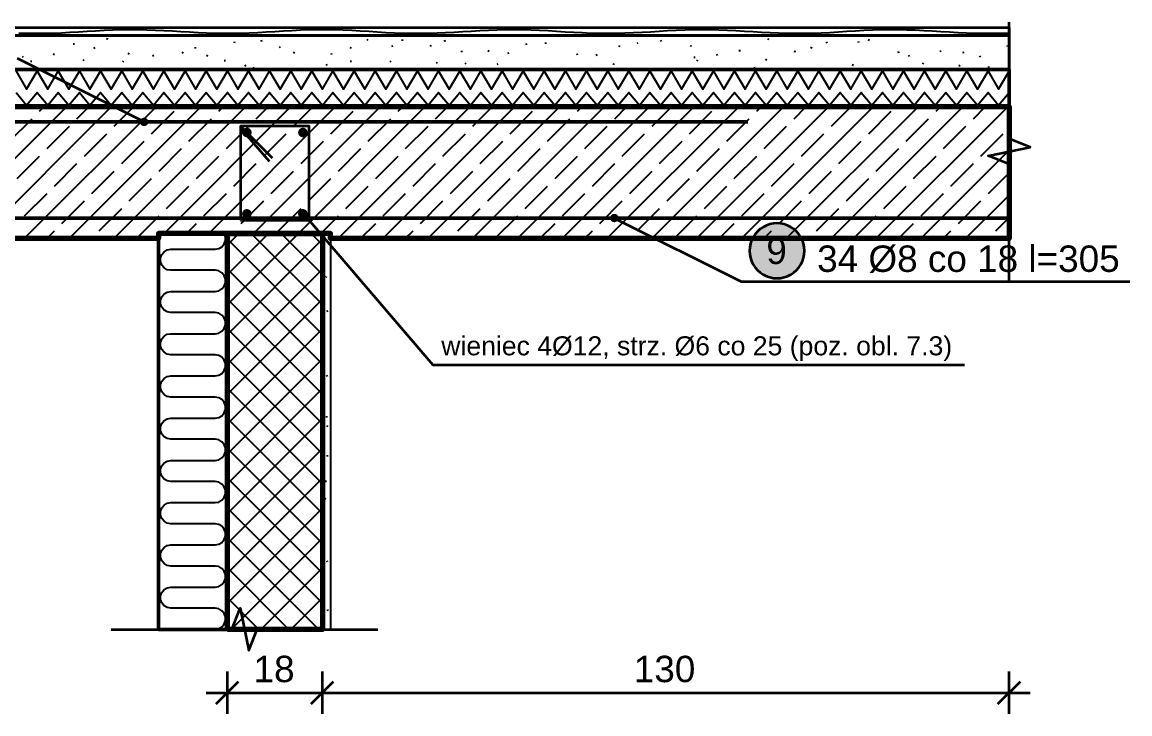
# Model space of a CAD drawing. Header units: metres. Extents: x -3.1 to 26, y 1.8 to 3.7.
# Drawn here: x 23.941 to 26.038, y 1.85 to 3.16 of the extents above; entities that cross this region are included whole.
import ezdxf

# ---------------------------------------------------------------- set-up
doc = ezdxf.new("R2010")
doc.units = ezdxf.units.M
for name, color, linetype, lineweight in [('A-KRESKOWANIE', 8, 'Continuous', 18), ('A-OPISY', 2, 'Continuous', 25), ('A-SCIANY-IZOL', 4, 'Continuous', 35), ('A-SCIANY-KONSTR', 7, 'Continuous', 50), ('A-SCIANY-WYK', 8, 'Continuous', 18), ('A-STROPY', 7, 'Continuous', 50), ('A-WARSTWY', 8, 'Continuous', 25), ('K-WYMIARY', 1, 'Continuous', 25), ('K-ZBROJENIE', 1, 'Continuous', 100), ('K-ZBROJENIE-OPIS', 2, 'Continuous', 25)]:
    doc.layers.add(name, color=color, linetype=linetype, lineweight=lineweight)
doc.styles.add('PL_ARIAL', font='arial.ttf')

msp = doc.modelspace()

# ---------------------------------------------------------------- hatches: boundary and pattern name
at = {"layer": 'K-ZBROJENIE', "true_color": 0x000000}
for points in [[(24.3753, 2.951), (24.3752, 2.9501), (24.3751, 2.9492), (24.3749, 2.9484), (24.3746, 2.9476), (24.3742, 2.9468), (24.3738, 2.946), (24.3732, 2.9453), (24.3727, 2.9446), (24.372, 2.944), (24.3713, 2.9435), (24.3705, 2.9431), (24.3697, 2.9427), (24.3689, 2.9424), (24.368, 2.9422), (24.3672, 2.942), (24.3663, 2.942), (24.3654, 2.942), (24.3645, 2.9422), (24.3637, 2.9424), (24.3628, 2.9427), (24.362, 2.9431), (24.3613, 2.9435), (24.3606, 2.944), (24.3599, 2.9446), (24.3593, 2.9453), (24.3588, 2.946), (24.3583, 2.9468), (24.358, 2.9476), (24.3577, 2.9484), (24.3575, 2.9492), (24.3573, 2.9501), (24.3573, 2.951), (24.3573, 2.9519), (24.3575, 2.9528), (24.3577, 2.9536), (24.358, 2.9544), (24.3583, 2.9552), (24.3588, 2.956), (24.3593, 2.9567), (24.3599, 2.9574), (24.3606, 2.958), (24.3613, 2.9585), (24.362, 2.9589), (24.3628, 2.9593), (24.3637, 2.9596), (24.3645, 2.9598), (24.3654, 2.96), (24.3663, 2.96), (24.3672, 2.96), (24.368, 2.9598), (24.3689, 2.9596), (24.3697, 2.9593), (24.3705, 2.9589), (24.3713, 2.9585), (24.372, 2.958), (24.3727, 2.9574), (24.3732, 2.9567), (24.3738, 2.956), (24.3742, 2.9552), (24.3746, 2.9544), (24.3749, 2.9536), (24.3751, 2.9528), (24.3752, 2.9519)], [(24.4813, 2.951), (24.4812, 2.9501), (24.4811, 2.9492), (24.4809, 2.9484), (24.4806, 2.9476), (24.4802, 2.9468), (24.4798, 2.946), (24.4792, 2.9453), (24.4787, 2.9446), (24.478, 2.944), (24.4773, 2.9435), (24.4765, 2.9431), (24.4757, 2.9427), (24.4749, 2.9424), (24.474, 2.9422), (24.4732, 2.942), (24.4723, 2.942), (24.4714, 2.942), (24.4705, 2.9422), (24.4697, 2.9424), (24.4688, 2.9427), (24.468, 2.9431), (24.4673, 2.9435), (24.4666, 2.944), (24.4659, 2.9446), (24.4653, 2.9453), (24.4648, 2.946), (24.4643, 2.9468), (24.464, 2.9476), (24.4637, 2.9484), (24.4635, 2.9492), (24.4633, 2.9501), (24.4633, 2.951), (24.4633, 2.9519), (24.4635, 2.9528), (24.4637, 2.9536), (24.464, 2.9544), (24.4643, 2.9552), (24.4648, 2.956), (24.4653, 2.9567), (24.4659, 2.9574), (24.4666, 2.958), (24.4673, 2.9585), (24.468, 2.9589), (24.4688, 2.9593), (24.4697, 2.9596), (24.4705, 2.9598), (24.4714, 2.96), (24.4723, 2.96), (24.4732, 2.96), (24.474, 2.9598), (24.4749, 2.9596), (24.4757, 2.9593), (24.4765, 2.9589), (24.4773, 2.9585), (24.478, 2.958), (24.4787, 2.9574), (24.4792, 2.9567), (24.4798, 2.956), (24.4802, 2.9552), (24.4806, 2.9544), (24.4809, 2.9536), (24.4811, 2.9528), (24.4812, 2.9519)], [(24.3753, 2.797), (24.3752, 2.7961), (24.3751, 2.7952), (24.3749, 2.7944), (24.3746, 2.7936), (24.3742, 2.7928), (24.3738, 2.792), (24.3732, 2.7913), (24.3727, 2.7906), (24.372, 2.79), (24.3713, 2.7895), (24.3705, 2.7891), (24.3697, 2.7887), (24.3689, 2.7884), (24.368, 2.7882), (24.3672, 2.788), (24.3663, 2.788), (24.3654, 2.788), (24.3645, 2.7882), (24.3637, 2.7884), (24.3628, 2.7887), (24.362, 2.7891), (24.3613, 2.7895), (24.3606, 2.79), (24.3599, 2.7906), (24.3593, 2.7913), (24.3588, 2.792), (24.3583, 2.7928), (24.358, 2.7936), (24.3577, 2.7944), (24.3575, 2.7952), (24.3573, 2.7961), (24.3573, 2.797), (24.3573, 2.7979), (24.3575, 2.7988), (24.3577, 2.7996), (24.358, 2.8004), (24.3583, 2.8012), (24.3588, 2.802), (24.3593, 2.8027), (24.3599, 2.8034), (24.3606, 2.804), (24.3613, 2.8045), (24.362, 2.8049), (24.3628, 2.8053), (24.3637, 2.8056), (24.3645, 2.8058), (24.3654, 2.806), (24.3663, 2.806), (24.3672, 2.806), (24.368, 2.8058), (24.3689, 2.8056), (24.3697, 2.8053), (24.3705, 2.8049), (24.3713, 2.8045), (24.372, 2.804), (24.3727, 2.8034), (24.3732, 2.8027), (24.3738, 2.802), (24.3742, 2.8012), (24.3746, 2.8004), (24.3749, 2.7996), (24.3751, 2.7988), (24.3752, 2.7979)], [(24.4813, 2.797), (24.4812, 2.7961), (24.4811, 2.7952), (24.4809, 2.7944), (24.4806, 2.7936), (24.4802, 2.7928), (24.4798, 2.792), (24.4792, 2.7913), (24.4787, 2.7906), (24.478, 2.79), (24.4773, 2.7895), (24.4765, 2.7891), (24.4757, 2.7887), (24.4749, 2.7884), (24.474, 2.7882), (24.4732, 2.788), (24.4723, 2.788), (24.4714, 2.788), (24.4705, 2.7882), (24.4697, 2.7884), (24.4688, 2.7887), (24.468, 2.7891), (24.4673, 2.7895), (24.4666, 2.79), (24.4659, 2.7906), (24.4653, 2.7913), (24.4648, 2.792), (24.4643, 2.7928), (24.464, 2.7936), (24.4637, 2.7944), (24.4635, 2.7952), (24.4633, 2.7961), (24.4633, 2.797), (24.4633, 2.7979), (24.4635, 2.7988), (24.4637, 2.7996), (24.464, 2.8004), (24.4643, 2.8012), (24.4648, 2.802), (24.4653, 2.8027), (24.4659, 2.8034), (24.4666, 2.804), (24.4673, 2.8045), (24.468, 2.8049), (24.4688, 2.8053), (24.4697, 2.8056), (24.4705, 2.8058), (24.4714, 2.806), (24.4723, 2.806), (24.4732, 2.806), (24.474, 2.8058), (24.4749, 2.8056), (24.4757, 2.8053), (24.4765, 2.8049), (24.4773, 2.8045), (24.478, 2.804), (24.4787, 2.8034), (24.4792, 2.8027), (24.4798, 2.802), (24.4802, 2.8012), (24.4806, 2.8004), (24.4809, 2.7996), (24.4811, 2.7988), (24.4812, 2.7979)]]:
    msp.add_hatch(color=7, dxfattribs=at).paths.add_polyline_path(points)
at = {"layer": 'K-ZBROJENIE-OPIS', "true_color": 0x000000}
for points in [[(24.1798, 2.971), (24.1795, 2.9731), (24.1787, 2.975), (24.1774, 2.9767), (24.1758, 2.9779), (24.1739, 2.9787), (24.1718, 2.979), (24.1697, 2.9787), (24.1678, 2.9779), (24.1661, 2.9767), (24.1649, 2.975), (24.1641, 2.9731), (24.1638, 2.971), (24.1641, 2.9689), (24.1649, 2.967), (24.1661, 2.9653), (24.1678, 2.9641), (24.1697, 2.9633), (24.1718, 2.963), (24.1739, 2.9633), (24.1758, 2.9641), (24.1774, 2.9653), (24.1787, 2.967), (24.1795, 2.9689)], [(24.4863, 2.791), (24.486, 2.7931), (24.4852, 2.795), (24.4839, 2.7967), (24.4823, 2.7979), (24.4804, 2.7987), (24.4783, 2.799), (24.4762, 2.7987), (24.4743, 2.7979), (24.4726, 2.7967), (24.4714, 2.795), (24.4706, 2.7931), (24.4703, 2.791), (24.4706, 2.7889), (24.4714, 2.787), (24.4726, 2.7853), (24.4743, 2.7841), (24.4762, 2.7833), (24.4783, 2.783), (24.4804, 2.7833), (24.4823, 2.7841), (24.4839, 2.7853), (24.4852, 2.787), (24.486, 2.7889)], [(25.0698, 2.789), (25.0695, 2.7911), (25.0687, 2.793), (25.0674, 2.7947), (25.0658, 2.7959), (25.0639, 2.7967), (25.0618, 2.797), (25.0597, 2.7967), (25.0578, 2.7959), (25.0561, 2.7947), (25.0549, 2.793), (25.0541, 2.7911), (25.0538, 2.789), (25.0541, 2.7869), (25.0549, 2.785), (25.0561, 2.7833), (25.0578, 2.7821), (25.0597, 2.7813), (25.0618, 2.781), (25.0639, 2.7813), (25.0658, 2.7821), (25.0674, 2.7833), (25.0687, 2.785), (25.0695, 2.7869)]]:
    msp.add_hatch(color=7, dxfattribs=at).paths.add_polyline_path(points)
at = {"layer": 'K-ZBROJENIE-OPIS', "true_color": 0xffffff}
msp.add_hatch(color=7, dxfattribs=at).paths.add_polyline_path([(25.4218, 2.727), (25.4213, 2.7338), (25.42, 2.7405), (25.4178, 2.7469), (25.4148, 2.753), (25.411, 2.7587), (25.4066, 2.7638), (25.4014, 2.7683), (25.3958, 2.772), (25.3897, 2.775), (25.3832, 2.7772), (25.3766, 2.7786), (25.3698, 2.779), (25.363, 2.7786), (25.3563, 2.7772), (25.3499, 2.775), (25.3438, 2.772), (25.3381, 2.7683), (25.333, 2.7638), (25.3285, 2.7587), (25.3248, 2.753), (25.3217, 2.7469), (25.3196, 2.7405), (25.3182, 2.7338), (25.3178, 2.727), (25.3182, 2.7202), (25.3196, 2.7135), (25.3217, 2.7071), (25.3248, 2.701), (25.3285, 2.6953), (25.333, 2.6902), (25.3381, 2.6857), (25.3438, 2.682), (25.3499, 2.679), (25.3563, 2.6768), (25.363, 2.6754), (25.3698, 2.675), (25.3766, 2.6754), (25.3832, 2.6768), (25.3897, 2.679), (25.3958, 2.682), (25.4014, 2.6857), (25.4066, 2.6902), (25.411, 2.6953), (25.4148, 2.701), (25.4178, 2.7071), (25.42, 2.7135), (25.4213, 2.7202)])

# ---------------------------------------------------------------- linework, layer by layer
at = {"layer": 'A-KRESKOWANIE', "lineweight": 25, "ltscale": 0.02}
for points in [[(23.9344, 3.1395), (23.9506, 3.1391), (23.9667, 3.1389), (23.9829, 3.139), (23.9991, 3.1394), (24.0152, 3.14), (24.0314, 3.1408), (24.0475, 3.1418), (24.0637, 3.1428), (24.0799, 3.1438), (24.096, 3.1447), (24.1122, 3.1454), (24.1284, 3.1459), (24.1445, 3.1461), (24.1607, 3.146), (24.1768, 3.1457), (24.193, 3.1451), (24.2092, 3.1443), (24.2253, 3.1434), (24.2415, 3.1424), (24.2577, 3.1414), (24.2738, 3.1405), (24.29, 3.1397), (24.3061, 3.1392), (24.3223, 3.1389), (24.3385, 3.1389), (24.3546, 3.1392), (24.3708, 3.1398), (24.387, 3.1406), (24.4031, 3.1415), (24.4193, 3.1425), (24.4354, 3.1435), (24.4516, 3.1444), (24.4678, 3.1452), (24.4839, 3.1458), (24.5001, 3.1461), (24.5163, 3.1461), (24.5324, 3.1458), (24.5486, 3.1453), (24.5648, 3.1445), (24.5809, 3.1436), (24.5971, 3.1426), (24.6132, 3.1416), (24.6294, 3.1407), (24.6456, 3.1399), (24.6617, 3.1393), (24.6779, 3.139), (24.6941, 3.1389), (24.7102, 3.1391), (24.7264, 3.1396), (24.7425, 3.1403), (24.7587, 3.1412), (24.7749, 3.1422), (24.791, 3.1432), (24.8072, 3.1442), (24.8234, 3.145), (24.8395, 3.1456), (24.8557, 3.146), (24.8718, 3.1461), (24.888, 3.1459), (24.9042, 3.1455), (24.9203, 3.1448), (24.9365, 3.1439), (24.9527, 3.1429), (24.9688, 3.1419), (24.985, 3.1409), (25.0011, 3.1401), (25.0173, 3.1394), (25.0335, 3.139), (25.0496, 3.1389), (25.0658, 3.139), (25.082, 3.1395), (25.0981, 3.1401), (25.1143, 3.141), (25.1304, 3.1419), (25.1466, 3.143), (25.1628, 3.1439), (25.1789, 3.1448), (25.1951, 3.1455), (25.2113, 3.1459), (25.2274, 3.1461), (25.2436, 3.146), (25.2598, 3.1456), (25.2759, 3.145), (25.2921, 3.1441), (25.3082, 3.1432), (25.3244, 3.1422), (25.3406, 3.1412), (25.3567, 3.1403), (25.3729, 3.1396), (25.3891, 3.1391), (25.4052, 3.1389), (25.4214, 3.139), (25.4375, 3.1393), (25.4537, 3.1399), (25.4699, 3.1407), (25.486, 3.1417), (25.5022, 3.1427), (25.5184, 3.1437), (25.5345, 3.1446), (25.5507, 3.1453), (25.5668, 3.1458), (25.583, 3.1461), (25.5992, 3.146), (25.6153, 3.1457), (25.6315, 3.1452), (25.6477, 3.1444), (25.6638, 3.1435), (25.68, 3.1425), (25.6961, 3.1415), (25.7123, 3.1405), (25.7285, 3.1398), (25.7446, 3.1392), (25.7608, 3.1389), (25.777, 3.1389), (25.7931, 3.1392), (25.8093, 3.1397)], [(24.1021, 3.1272), (24.1023, 3.13)], [(24.3928, 3.1246), (24.3956, 3.1251)], [(24.5957, 3.1254), (24.5937, 3.1273)], [(24.6609, 3.1244), (24.6611, 3.1272)], [(24.74, 3.1249), (24.7427, 3.1255)], [(25.1509, 3.1234), (25.1498, 3.1259)], [(25.3553, 3.1271), (25.3525, 3.1275)], [(25.5447, 3.125), (25.5423, 3.1265)], [(24.0373, 3.1191), (24.0401, 3.1192)], [(24.0764, 3.1103), (24.0788, 3.1117)], [(24.2692, 3.1099), (24.2691, 3.1127)], [(24.3426, 3.121), (24.3437, 3.1235)], [(24.4278, 3.1119), (24.4299, 3.1138)], [(24.5645, 3.1107), (24.5619, 3.1115)], [(24.6407, 3.1148), (24.6434, 3.1153)], [(24.7142, 3.1138), (24.7152, 3.1164)], [(24.773, 3.103), (24.7735, 3.1057)], [(24.8247, 3.1043), (24.8223, 3.1057)], [(24.8962, 3.1172), (24.8949, 3.1197)], [(24.9321, 3.1188), (24.9323, 3.1216)], [(25.0711, 3.1132), (25.0726, 3.1156)], [(25.1049, 3.1193), (25.1073, 3.1209)], [(25.2065, 3.1139), (25.2074, 3.1166)], [(25.2977, 3.1062), (25.3005, 3.1065)], [(25.4052, 3.1039), (25.4024, 3.1043)], [(25.4362, 3.1109), (25.4335, 3.1117)], [(25.4649, 3.1199), (25.4637, 3.1224)], [(25.5241, 3.1212), (25.5247, 3.1239)], [(25.6005, 3.1013), (25.6001, 3.1041)], [(25.6785, 3.1043), (25.6801, 3.1066)], [(25.8059, 3.1141), (25.8069, 3.1167)], [(23.9436, 3.0934), (23.9414, 3.0952)], [(23.9592, 3.0855), (23.9564, 3.0857)], [(24.0021, 3.0981), (23.9996, 3.0993)], [(24.0562, 3.0872), (24.0581, 3.0892)], [(24.1313, 3.0847), (24.1329, 3.087)], [(24.144, 3.0996), (24.1418, 3.1014)], [(24.1875, 3.0965), (24.1902, 3.0975)], [(24.2461, 3.1012), (24.2441, 3.1031)], [(24.2921, 3.0958), (24.2896, 3.097)], [(24.3261, 3.0866), (24.3233, 3.087)], [(24.4568, 3.1011), (24.4546, 3.1029)], [(24.5264, 3.0985), (24.527, 3.1013)], [(24.5644, 3.0854), (24.5616, 3.0856)], [(24.6397, 3.0843), (24.6374, 3.086)], [(24.727, 3.0816), (24.7252, 3.0837)], [(24.7792, 3.0811), (24.7815, 3.0828)], [(24.8604, 3.101), (24.8631, 3.1019)], [(24.9924, 3.0975), (24.9915, 3.1001)], [(25.0291, 3.0965), (25.0273, 3.0987)], [(25.2121, 3.0936), (25.2149, 3.0936)], [(25.219, 3.0858), (25.2197, 3.0885)], [(25.2573, 3.0967), (25.2561, 3.0992)], [(25.3503, 3.0877), (25.3481, 3.0894)], [(25.6206, 3.0951), (25.6194, 3.0976)], [(25.6461, 3.0802), (25.6472, 3.0828)], [(25.7217, 3.1022), (25.7242, 3.1033)], [(25.755, 3.0935), (25.7537, 3.096)], [(23.9293, 3.067), (23.9493, 3.033), (23.9693, 3.067), (23.9893, 3.033), (24.0093, 3.067), (24.0293, 3.033), (24.0493, 3.067), (24.0693, 3.033), (24.0893, 3.067), (24.1093, 3.033), (24.1293, 3.067), (24.1493, 3.033), (24.1693, 3.067), (24.1893, 3.033), (24.2093, 3.067), (24.2293, 3.033), (24.2493, 3.067), (24.2693, 3.033), (24.2893, 3.067), (24.3093, 3.033), (24.3293, 3.067), (24.3493, 3.033), (24.3693, 3.067), (24.3893, 3.033), (24.4093, 3.067), (24.4293, 3.033), (24.4493, 3.067), (24.4693, 3.033), (24.4893, 3.067), (24.5093, 3.033), (24.5293, 3.067), (24.5493, 3.033), (24.5693, 3.067), (24.5893, 3.033), (24.6093, 3.067), (24.6293, 3.033), (24.6493, 3.067), (24.6693, 3.033), (24.6893, 3.067), (24.7093, 3.033), (24.7293, 3.067), (24.7493, 3.033), (24.7693, 3.067), (24.7893, 3.033), (24.8093, 3.067), (24.8293, 3.033), (24.8493, 3.067), (24.8693, 3.033), (24.8893, 3.067), (24.9093, 3.033), (24.9293, 3.067), (24.9493, 3.033), (24.9693, 3.067), (24.9893, 3.033), (25.0093, 3.067), (25.0293, 3.033), (25.0493, 3.067), (25.0693, 3.033), (25.0893, 3.067), (25.1093, 3.033), (25.1293, 3.067), (25.1493, 3.033), (25.1693, 3.067), (25.1893, 3.033), (25.2093, 3.067), (25.2293, 3.033), (25.2493, 3.067), (25.2693, 3.033), (25.2893, 3.067), (25.3093, 3.033), (25.3293, 3.067), (25.3493, 3.033), (25.3693, 3.067), (25.3893, 3.033), (25.4093, 3.067), (25.4293, 3.033), (25.4493, 3.067), (25.4693, 3.033), (25.4893, 3.067), (25.5093, 3.033), (25.5293, 3.067), (25.5493, 3.033), (25.5693, 3.067), (25.5893, 3.033), (25.6093, 3.067), (25.6293, 3.033), (25.6493, 3.067), (25.6693, 3.033), (25.6893, 3.067), (25.7093, 3.033), (25.7293, 3.067), (25.7493, 3.033), (25.7693, 3.067), (25.7893, 3.033), (25.8093, 3.067), (25.8093, 3.067)], [(24.3627, 3.0768), (24.3649, 3.0786)], [(24.3781, 3.0737), (24.3809, 3.0743)], [(24.518, 3.0776), (24.5171, 3.0802)], [(24.8398, 3.0795), (24.842, 3.0812)], [(25.0606, 3.079), (25.0617, 3.0816)], [(25.3267, 3.0734), (25.3294, 3.074)], [(25.5148, 3.0781), (25.5124, 3.0794)], [(25.7142, 3.0773), (25.7166, 3.0787)], [(25.772, 3.0743), (25.7692, 3.0743)], [(23.9293, 3.027), (23.9493, 3.003), (23.9693, 3.027), (23.9893, 3.003), (24.0093, 3.027), (24.0293, 3.003), (24.0493, 3.027), (24.0693, 3.003), (24.0893, 3.027), (24.1093, 3.003), (24.1293, 3.027), (24.1493, 3.003), (24.1693, 3.027), (24.1893, 3.003), (24.2093, 3.027), (24.2293, 3.003), (24.2493, 3.027), (24.2693, 3.003), (24.2893, 3.027), (24.3093, 3.003), (24.3293, 3.027), (24.3493, 3.003), (24.3693, 3.027), (24.3893, 3.003), (24.4093, 3.027), (24.4293, 3.003), (24.4493, 3.027), (24.4693, 3.003), (24.4893, 3.027), (24.5093, 3.003), (24.5293, 3.027), (24.5493, 3.003), (24.5693, 3.027), (24.5893, 3.003), (24.6093, 3.027), (24.6293, 3.003), (24.6493, 3.027), (24.6693, 3.003), (24.6893, 3.027), (24.7093, 3.003), (24.7293, 3.027), (24.7493, 3.003), (24.7693, 3.027), (24.7893, 3.003), (24.8093, 3.027), (24.8293, 3.003), (24.8493, 3.027), (24.8693, 3.003), (24.8893, 3.027), (24.9093, 3.003), (24.9293, 3.027), (24.9493, 3.003), (24.9693, 3.027), (24.9893, 3.003), (25.0093, 3.027), (25.0293, 3.003), (25.0493, 3.027), (25.0693, 3.003), (25.0893, 3.027), (25.1093, 3.003), (25.1293, 3.027), (25.1493, 3.003), (25.1693, 3.027), (25.1893, 3.003), (25.2093, 3.027), (25.2293, 3.003), (25.2493, 3.027), (25.2693, 3.003), (25.2893, 3.027), (25.3093, 3.003), (25.3293, 3.027), (25.3493, 3.003), (25.3693, 3.027), (25.3893, 3.003), (25.4093, 3.027), (25.4293, 3.003), (25.4493, 3.027), (25.4693, 3.003), (25.4893, 3.027), (25.5093, 3.003), (25.5293, 3.027), (25.5493, 3.003), (25.5693, 3.027), (25.5893, 3.003), (25.6093, 3.027), (25.6293, 3.003), (25.6493, 3.027), (25.6693, 3.003), (25.6893, 3.027), (25.7093, 3.003), (25.7293, 3.027), (25.7493, 3.003), (25.7693, 3.027), (25.7893, 3.003), (25.8093, 3.027), (25.8093, 3.027)], [(23.7752, 2.75), (24.0252, 3)], [(23.86, 2.75), (24.11, 3)], [(23.9449, 2.75), (24.1949, 3)], [(23.9738, 2.9911), (23.9827, 3)], [(24.0297, 2.75), (24.2797, 3)], [(24.0445, 2.9769), (24.0676, 3)], [(24.1146, 2.75), (24.3646, 3)], [(24.1152, 2.9628), (24.1525, 3)], [(24.2094, 2.76), (24.4494, 3)], [(24.2943, 2.76), (24.5343, 3)], [(24.3132, 2.9911), (24.3222, 3)], [(24.3791, 2.76), (24.6191, 3)], [(24.3839, 2.9769), (24.407, 3)], [(24.4546, 2.9628), (24.4919, 3)], [(24.464, 2.76), (24.704, 3)], [(24.5388, 2.75), (24.7888, 3)], [(24.6237, 2.75), (24.8737, 3)], [(24.6526, 2.9911), (24.6616, 3)], [(24.7086, 2.75), (24.9586, 3)], [(24.7233, 2.9769), (24.7464, 3)], [(24.7934, 2.75), (25.0434, 3)], [(24.7941, 2.9628), (24.8313, 3)], [(24.8783, 2.75), (25.1283, 3)], [(24.9631, 2.75), (25.2131, 3)], [(24.992, 2.9911), (25.001, 3)], [(25.048, 2.75), (25.298, 3)], [(25.0628, 2.9769), (25.0858, 3)], [(25.1328, 2.75), (25.3828, 3)], [(25.1335, 2.9628), (25.1707, 3)], [(25.2177, 2.75), (25.4677, 3)], [(25.3025, 2.75), (25.5525, 3)], [(25.3315, 2.9911), (25.3404, 3)], [(25.3874, 2.75), (25.6374, 3)], [(25.4022, 2.9769), (25.4252, 3)], [(25.4722, 2.75), (25.7222, 3)], [(25.4729, 2.9628), (25.5101, 3)], [(25.5571, 2.75), (25.8071, 3)], [(25.6709, 2.9911), (25.6798, 3)], [(25.7416, 2.9769), (25.7647, 3)], [(24.1859, 2.9486), (24.2284, 2.9911)], [(24.5254, 2.9486), (24.5678, 2.9911)], [(24.8648, 2.9486), (24.9072, 2.9911)], [(25.2042, 2.9486), (25.2466, 2.9911)], [(25.5436, 2.9486), (25.586, 2.9911)], [(23.9172, 2.9345), (23.9597, 2.9769)], [(23.988, 2.9204), (24.0304, 2.9628)], [(24.2567, 2.9345), (24.2991, 2.9769)], [(24.3274, 2.9204), (24.3698, 2.9628)], [(24.5961, 2.9345), (24.6385, 2.9769)], [(24.6668, 2.9204), (24.7092, 2.9628)], [(24.9355, 2.9345), (24.9779, 2.9769)], [(25.0062, 2.9204), (25.0486, 2.9628)], [(25.2749, 2.9345), (25.3173, 2.9769)], [(25.3456, 2.9204), (25.388, 2.9628)], [(25.6143, 2.9345), (25.6567, 2.9769)], [(25.685, 2.9204), (25.7274, 2.9628)], [(24.0587, 2.9062), (24.1011, 2.9486)], [(24.3981, 2.9062), (24.4405, 2.9486)], [(24.7375, 2.9062), (24.7799, 2.9486)], [(25.0769, 2.9062), (25.1193, 2.9486)], [(25.4163, 2.9062), (25.4587, 2.9486)], [(25.7557, 2.9062), (25.7981, 2.9486)], [(24.1294, 2.8921), (24.1718, 2.9345)], [(24.2001, 2.8779), (24.2425, 2.9204)], [(24.4688, 2.8921), (24.5112, 2.9345)], [(24.5395, 2.8779), (24.5819, 2.9204)], [(24.8082, 2.8921), (24.8506, 2.9345)], [(24.8789, 2.8779), (24.9213, 2.9204)], [(25.1476, 2.8921), (25.19, 2.9345)], [(25.2183, 2.8779), (25.2607, 2.9204)], [(25.487, 2.8921), (25.5294, 2.9345)], [(25.5577, 2.8779), (25.6002, 2.9204)], [(25.6419, 2.75), (25.8093, 2.9174)], [(23.9314, 2.8638), (23.9738, 2.9062)], [(24.2708, 2.8638), (24.3132, 2.9062)], [(24.6102, 2.8638), (24.6526, 2.9062)], [(24.9496, 2.8638), (24.992, 2.9062)], [(25.289, 2.8638), (25.3315, 2.9062)], [(25.6284, 2.8638), (25.6709, 2.9062)], [(24.0021, 2.8496), (24.0445, 2.8921)], [(24.0728, 2.8355), (24.1152, 2.8779)], [(24.3415, 2.8496), (24.3839, 2.8921)], [(24.4122, 2.8355), (24.4546, 2.8779)], [(24.6809, 2.8496), (24.7233, 2.8921)], [(24.7516, 2.8355), (24.7941, 2.8779)], [(25.0203, 2.8496), (25.0628, 2.8921)], [(25.091, 2.8355), (25.1335, 2.8779)], [(25.3597, 2.8496), (25.4022, 2.8921)], [(25.4304, 2.8355), (25.4729, 2.8779)], [(25.6991, 2.8496), (25.7416, 2.8921)], [(25.7699, 2.8355), (25.8093, 2.8749)], [(24.1435, 2.8214), (24.1859, 2.8638)], [(24.4829, 2.8214), (24.5254, 2.8638)], [(24.8223, 2.8214), (24.8648, 2.8638)], [(25.1617, 2.8214), (25.2042, 2.8638)], [(25.5012, 2.8214), (25.5436, 2.8638)], [(23.9455, 2.7931), (23.988, 2.8355)], [(24.2142, 2.8072), (24.2567, 2.8496)], [(24.2849, 2.7931), (24.3274, 2.8355)], [(24.5536, 2.8072), (24.5961, 2.8496)], [(24.6243, 2.7931), (24.6668, 2.8355)], [(24.893, 2.8072), (24.9355, 2.8496)], [(24.9638, 2.7931), (25.0062, 2.8355)], [(25.2325, 2.8072), (25.2749, 2.8496)], [(25.3032, 2.7931), (25.3456, 2.8355)], [(25.5719, 2.8072), (25.6143, 2.8496)], [(25.6426, 2.7931), (25.685, 2.8355)], [(25.7268, 2.75), (25.8093, 2.8325)], [(24.0162, 2.7789), (24.0587, 2.8214)], [(24.3556, 2.7789), (24.3981, 2.8214)], [(24.6951, 2.7789), (24.7375, 2.8214)], [(25.0345, 2.7789), (25.0769, 2.8214)], [(25.3739, 2.7789), (25.4163, 2.8214)], [(25.7133, 2.7789), (25.7557, 2.8214)], [(24.0869, 2.7648), (24.1294, 2.8072)], [(24.1577, 2.7506), (24.2001, 2.7931)], [(24.4264, 2.7648), (24.4688, 2.8072)], [(24.5064, 2.76), (24.5395, 2.7931)], [(24.7658, 2.7648), (24.8082, 2.8072)], [(24.8365, 2.7506), (24.8789, 2.7931)], [(25.1052, 2.7648), (25.1476, 2.8072)], [(25.1759, 2.7506), (25.2183, 2.7931)], [(25.4446, 2.7648), (25.487, 2.8072)], [(25.5153, 2.7506), (25.5577, 2.7931)], [(25.784, 2.7648), (25.8093, 2.7901)], [(24.2519, 2.76), (24.2708, 2.7789)], [(24.5813, 2.75), (24.6102, 2.7789)], [(24.9207, 2.75), (24.9496, 2.7789)], [(25.2601, 2.75), (25.289, 2.7789)], [(25.5995, 2.75), (25.6284, 2.7789)], [(23.9873, 2.75), (24.0021, 2.7648)], [(24.0722, 2.75), (24.0728, 2.7506)], [(24.3063, 2.01), (24.3131, 2.0112), (24.3191, 2.0147), (24.3236, 2.02), (24.326, 2.0265), (24.326, 2.0335), (24.3236, 2.04), (24.3191, 2.0453), (24.3131, 2.0488), (24.3063, 2.05), (24.2223, 2.05), (24.2154, 2.0512), (24.2094, 2.0547), (24.205, 2.06), (24.2026, 2.0665), (24.2026, 2.0735), (24.205, 2.08), (24.2094, 2.0853), (24.2154, 2.0888), (24.2223, 2.09), (24.3063, 2.09), (24.3131, 2.0912), (24.3191, 2.0947), (24.3236, 2.1), (24.326, 2.1065), (24.326, 2.1135), (24.3236, 2.12), (24.3191, 2.1253), (24.3131, 2.1288), (24.3063, 2.13), (24.2223, 2.13), (24.2154, 2.1312), (24.2094, 2.1347), (24.205, 2.14), (24.2026, 2.1465), (24.2026, 2.1535), (24.205, 2.16), (24.2094, 2.1653), (24.2154, 2.1688), (24.2223, 2.17), (24.3063, 2.17), (24.3131, 2.1712), (24.3191, 2.1747), (24.3236, 2.18), (24.326, 2.1865), (24.326, 2.1935), (24.3236, 2.2), (24.3191, 2.2053), (24.3131, 2.2088), (24.3063, 2.21), (24.3063, 2.21), (24.2223, 2.21), (24.2154, 2.2112), (24.2094, 2.2147), (24.205, 2.22), (24.2026, 2.2265), (24.2026, 2.2335), (24.205, 2.24), (24.2094, 2.2453), (24.2154, 2.2488), (24.2223, 2.25), (24.3063, 2.25), (24.3131, 2.2512), (24.3191, 2.2547), (24.3236, 2.26), (24.326, 2.2665), (24.326, 2.2735), (24.3236, 2.28), (24.3191, 2.2853), (24.3131, 2.2888), (24.3063, 2.29), (24.2223, 2.29), (24.2154, 2.2912), (24.2094, 2.2947), (24.205, 2.3), (24.2026, 2.3065), (24.2026, 2.3135), (24.205, 2.32), (24.2094, 2.3253), (24.2154, 2.3288), (24.2223, 2.33), (24.3063, 2.33), (24.3131, 2.3312), (24.3191, 2.3347), (24.3236, 2.34), (24.326, 2.3465), (24.326, 2.3535), (24.3236, 2.36), (24.3191, 2.3653), (24.3131, 2.3688), (24.3063, 2.37), (24.2223, 2.37), (24.2154, 2.3712), (24.2094, 2.3747), (24.205, 2.38), (24.2026, 2.3865), (24.2026, 2.3935), (24.205, 2.4), (24.2094, 2.4053), (24.2154, 2.4088), (24.2223, 2.41), (24.3063, 2.41), (24.3131, 2.4112), (24.3191, 2.4147), (24.3236, 2.42), (24.326, 2.4265), (24.326, 2.4335), (24.3236, 2.44), (24.3191, 2.4453), (24.3131, 2.4488), (24.3063, 2.45), (24.2223, 2.45), (24.2154, 2.4512), (24.2094, 2.4547), (24.205, 2.46), (24.2026, 2.4665), (24.2026, 2.4735), (24.205, 2.48), (24.2094, 2.4853), (24.2154, 2.4888), (24.2223, 2.49), (24.3063, 2.49), (24.3131, 2.4912), (24.3191, 2.4947), (24.3236, 2.5), (24.326, 2.5065), (24.326, 2.5135), (24.3236, 2.52), (24.3191, 2.5253), (24.3131, 2.5288), (24.3063, 2.53), (24.2223, 2.53), (24.2154, 2.5312), (24.2094, 2.5347), (24.205, 2.54), (24.2026, 2.5465), (24.2026, 2.5535), (24.205, 2.56), (24.2094, 2.5653), (24.2154, 2.5688), (24.2223, 2.57), (24.3063, 2.57), (24.3131, 2.5712), (24.3191, 2.5747), (24.3236, 2.58), (24.326, 2.5865), (24.326, 2.5935), (24.3236, 2.6), (24.3191, 2.6053), (24.3131, 2.6088), (24.3063, 2.61), (24.2223, 2.61), (24.2154, 2.6112), (24.2094, 2.6147), (24.205, 2.62), (24.2026, 2.6265), (24.2026, 2.6335), (24.205, 2.64), (24.2094, 2.6453), (24.2154, 2.6488), (24.2223, 2.65), (24.3063, 2.65), (24.3131, 2.6512), (24.3191, 2.6547), (24.3236, 2.66), (24.326, 2.6665), (24.326, 2.6735), (24.3236, 2.68), (24.3191, 2.6853), (24.3131, 2.6888), (24.3063, 2.69), (24.2223, 2.69), (24.2154, 2.6912), (24.2094, 2.6947), (24.205, 2.7), (24.2026, 2.7065), (24.2026, 2.7135), (24.205, 2.72), (24.2094, 2.7253), (24.2154, 2.7288), (24.2223, 2.73), (24.2223, 2.73), (24.3063, 2.73), (24.3131, 2.7312), (24.3191, 2.7347), (24.3236, 2.74), (24.326, 2.7465), (24.326, 2.7535), (24.3236, 2.76)], [(24.3293, 2.6253), (24.464, 2.76)], [(24.3293, 2.6819), (24.4074, 2.76)], [(24.3293, 2.7384), (24.3509, 2.76)], [(24.3293, 2.5687), (24.5093, 2.7487)], [(24.5093, 2.5687), (24.3293, 2.7487)], [(24.3367, 2.76), (24.3415, 2.7648)], [(24.5093, 2.6253), (24.3746, 2.76)], [(24.5093, 2.6819), (24.4311, 2.76)], [(24.5093, 2.7384), (24.4877, 2.76)], [(24.6661, 2.75), (24.6809, 2.7648)], [(24.751, 2.75), (24.7516, 2.7506)], [(25.0055, 2.75), (25.0203, 2.7648)], [(25.0904, 2.75), (25.091, 2.7506)], [(25.345, 2.75), (25.3597, 2.7648)], [(25.4298, 2.75), (25.4304, 2.7506)], [(25.6844, 2.75), (25.6991, 2.7648)], [(25.7692, 2.75), (25.7699, 2.7506)], [(24.3293, 2.5122), (24.5093, 2.6922)], [(24.5093, 2.5122), (24.3293, 2.6922)], [(24.5162, 2.6761), (24.5167, 2.6784)], [(24.3293, 2.4556), (24.5093, 2.6356)], [(24.5093, 2.4556), (24.3293, 2.6356)], [(24.5177, 2.6128), (24.5201, 2.613)], [(24.3293, 2.399), (24.5093, 2.579)], [(24.5093, 2.399), (24.3293, 2.579)], [(24.3293, 2.3424), (24.5093, 2.5224)], [(24.5093, 2.3424), (24.3293, 2.5224)], [(24.5188, 2.4891), (24.5177, 2.4912)], [(24.3293, 2.2859), (24.5093, 2.4659)], [(24.5093, 2.2859), (24.3293, 2.4659)], [(24.5176, 2.4114), (24.5176, 2.4138)], [(24.3293, 2.2293), (24.5093, 2.4093)], [(24.5093, 2.2293), (24.3293, 2.4093)], [(24.52, 2.3945), (24.5176, 2.3949)], [(24.3293, 2.1727), (24.5093, 2.3527)], [(24.5093, 2.1727), (24.3293, 2.3527)], [(24.5192, 2.3377), (24.519, 2.3401)], [(24.3293, 2.1162), (24.5093, 2.2962)], [(24.5093, 2.1162), (24.3293, 2.2962)], [(24.5167, 2.2894), (24.5146, 2.2906)], [(24.5156, 2.2564), (24.5135, 2.2576)], [(24.3293, 2.0596), (24.5093, 2.2396)], [(24.5093, 2.0596), (24.3293, 2.2396)], [(24.5023, 2.01), (24.3293, 2.183)], [(24.3363, 2.01), (24.5093, 2.183)], [(24.5134, 2.179), (24.5113, 2.1802)], [(24.5188, 2.1376), (24.5182, 2.1399)], [(24.4458, 2.01), (24.3293, 2.1265)], [(24.3928, 2.01), (24.5093, 2.1265)], [(24.3892, 2.01), (24.3293, 2.0699)], [(24.4494, 2.01), (24.5093, 2.0699)], [(24.5202, 2.0454), (24.5192, 2.0476)], [(24.3326, 2.01), (24.3293, 2.0133)], [(24.506, 2.01), (24.5093, 2.0133)], [(24.2223, 2.01), (24.3063, 2.01)]]:
    msp.add_lwpolyline(points, dxfattribs=at)
at = {"layer": 'A-OPISY', "lineweight": 35, "ltscale": 0.02}
for points in [[(25.8093, 2.67), (25.8093, 2.891), (25.7693, 2.907), (25.8493, 2.923), (25.8093, 2.939), (25.8093, 3.16)], [(24.1093, 2.01), (24.3378, 2.01), (24.3538, 2.05), (24.3698, 1.97), (24.3858, 2.01), (24.6143, 2.01)]]:
    msp.add_lwpolyline(points, dxfattribs=at)
at = {"layer": 'A-SCIANY-IZOL', "lineweight": 50, "ltscale": 0.02}
for points in [[(23.0293, 3), (23.0293, 3), (23.0293, 3.07), (23.0293, 3.07), (23.0293, 3.07), (25.8093, 3.07), (25.8093, 3.07), (25.8093, 3.07), (25.8093, 3), (25.8093, 3), (25.8093, 3), (23.0293, 3)], [(24.1993, 2.76), (24.1993, 2.76), (24.1993, 2.76), (24.1993, 2.76), (24.3293, 2.76), (24.3293, 2.76), (24.3293, 2.76), (24.3293, 2.76), (24.3293, 2.01), (24.3293, 2.01), (24.3293, 2.01), (24.3293, 2.01), (24.1993, 2.01), (24.1993, 2.01), (24.1993, 2.01), (24.1993, 2.01), (24.1993, 2.76)]]:
    msp.add_lwpolyline(points, close=True, dxfattribs=at)
at = {"layer": 'A-SCIANY-KONSTR', "lineweight": 70, "ltscale": 0.02}
msp.add_lwpolyline([(24.3293, 2.01), (24.3293, 2.01), (24.3293, 2.76), (24.3293, 2.76), (24.3293, 2.76), (24.5093, 2.76), (24.5093, 2.76), (24.5093, 2.76), (24.5093, 2.01), (24.5093, 2.01), (24.5093, 2.01), (24.3293, 2.01)], close=True, dxfattribs=at)
at = {"layer": 'A-SCIANY-WYK', "lineweight": 25, "ltscale": 0.02}
msp.add_lwpolyline([(24.5093, 2.01), (24.5093, 2.01), (24.5093, 2.76), (24.5093, 2.76), (24.5093, 2.76), (24.5243, 2.76), (24.5243, 2.76), (24.5243, 2.76), (24.5243, 2.01), (24.5243, 2.01), (24.5243, 2.01), (24.5093, 2.01)], close=True, dxfattribs=at)
at = {"layer": 'A-STROPY', "lineweight": 70, "ltscale": 0.02}
msp.add_lwpolyline([(23.0293, 3), (25.8093, 3), (25.8093, 3), (25.8093, 3), (25.8093, 3), (25.8093, 3), (25.8093, 2.75), (25.8093, 2.75), (25.8093, 2.75), (25.8093, 2.75), (25.8093, 2.75), (24.5243, 2.75), (24.5243, 2.75), (24.5243, 2.75), (24.5243, 2.75), (24.5243, 2.76), (24.5243, 2.76), (24.5243, 2.76), (24.5243, 2.76), (24.5243, 2.76), (24.5243, 2.76), (24.5243, 2.76), (24.5243, 2.76), (24.5243, 2.76), (24.5243, 2.76), (24.5243, 2.76), (24.5243, 2.76), (24.5243, 2.76), (24.5243, 2.76), (24.5243, 2.76), (24.5243, 2.76), (24.5243, 2.76), (24.1993, 2.76), (24.1993, 2.76), (24.1993, 2.76), (24.1993, 2.76), (24.1993, 2.76), (24.1993, 2.76), (24.1993, 2.76), (24.1993, 2.76), (24.1993, 2.76), (24.1993, 2.76), (24.1993, 2.76), (24.1993, 2.76), (24.1993, 2.76), (24.1993, 2.76), (24.1993, 2.76), (24.1993, 2.76), (24.1993, 2.76), (24.1993, 2.75), (24.1993, 2.75), (24.1993, 2.75), (24.1993, 2.75), (24.1993, 2.75), (23.0293, 2.75)], dxfattribs=at)
at = {"layer": 'A-WARSTWY', "lineweight": 35, "ltscale": 0.02}
for points in [[(23.0293, 3.15), (23.0293, 3.15), (23.0293, 3.15), (25.8093, 3.15), (25.8093, 3.15), (25.8093, 3.15), (25.8093, 3.135), (25.8093, 3.135), (25.8093, 3.135), (23.0293, 3.135), (23.0293, 3.135), (23.0293, 3.135)], [(23.0293, 3.135), (23.0293, 3.135), (23.0293, 3.135), (25.8093, 3.135), (25.8093, 3.135), (25.8093, 3.135), (25.8093, 3.07), (25.8093, 3.07), (25.8093, 3.07), (23.0293, 3.07), (23.0293, 3.07), (23.0293, 3.07)]]:
    msp.add_lwpolyline(points, close=True, dxfattribs=at)
at = {"layer": 'K-WYMIARY', "lineweight": 35, "ltscale": 0.02}
for points in [[(24.3293, 1.85), (24.3293, 1.93)], [(24.5093, 1.85), (24.5093, 1.93)], [(25.8093, 1.85), (25.8093, 1.93)], [(24.3081, 1.8688), (24.3505, 1.9112)], [(24.4881, 1.8688), (24.5305, 1.9112)], [(25.7881, 1.8688), (25.8305, 1.9112)], [(24.2893, 1.89), (25.8493, 1.89)]]:
    msp.add_lwpolyline(points, dxfattribs=at)
at = {"layer": 'K-ZBROJENIE', "lineweight": 50, "ltscale": 0.02}
for points in [[(23.0293, 2.971), (25.3143, 2.971)], [(23.0293, 2.789), (24.5243, 2.789)], [(24.3143, 2.789), (25.8093, 2.789)]]:
    msp.add_lwpolyline(points, dxfattribs=at)
at = {"layer": 'K-ZBROJENIE', "lineweight": 35, "ltscale": 0.02}
msp.add_lwpolyline([(24.3543, 2.785), (24.4843, 2.785), (24.4843, 2.963), (24.3543, 2.963)], close=True, dxfattribs=at)
for points in [[(24.3543, 2.963), (24.4143, 2.903)], [(24.3543, 2.959), (24.4083, 2.897)]]:
    msp.add_lwpolyline(points, dxfattribs=at)
at = {"layer": 'K-ZBROJENIE-OPIS', "lineweight": 35, "ltscale": 0.02}
for points in [[(24.1718, 2.971), (23.9318, 3.091)], [(24.4783, 2.791), (24.7183, 2.511)], [(25.0618, 2.789), (25.3018, 2.669)], [(25.3018, 2.669), (26.0378, 2.669)], [(24.7183, 2.511), (25.7246, 2.511)]]:
    msp.add_lwpolyline(points, dxfattribs=at)
msp.add_lwpolyline([(25.4218, 2.727), (25.4213, 2.7338), (25.42, 2.7405), (25.4178, 2.7469), (25.4148, 2.753), (25.411, 2.7587), (25.4066, 2.7638), (25.4014, 2.7683), (25.3958, 2.772), (25.3897, 2.775), (25.3832, 2.7772), (25.3766, 2.7786), (25.3698, 2.779), (25.363, 2.7786), (25.3563, 2.7772), (25.3499, 2.775), (25.3438, 2.772), (25.3381, 2.7683), (25.333, 2.7638), (25.3285, 2.7587), (25.3248, 2.753), (25.3217, 2.7469), (25.3196, 2.7405), (25.3182, 2.7338), (25.3178, 2.727), (25.3182, 2.7202), (25.3196, 2.7135), (25.3217, 2.7071), (25.3248, 2.701), (25.3285, 2.6953), (25.333, 2.6902), (25.3381, 2.6857), (25.3438, 2.682), (25.3499, 2.679), (25.3563, 2.6768), (25.363, 2.6754), (25.3698, 2.675), (25.3766, 2.6754), (25.3832, 2.6768), (25.3897, 2.679), (25.3958, 2.682), (25.4014, 2.6857), (25.4066, 2.6902), (25.411, 2.6953), (25.4148, 2.701), (25.4178, 2.7071), (25.42, 2.7135), (25.4213, 2.7202)], close=True, dxfattribs=at)

# ---------------------------------------------------------------- texts
at = {"layer": 'K-WYMIARY', "style": 'PL_ARIAL'}
for s, p in [('18', (24.3789, 1.91)), ('130', (25.0987, 1.91))]:
    msp.add_text(s, height=0.05, dxfattribs=at).set_placement(p)
at = {"layer": 'K-ZBROJENIE-OPIS', "style": 'PL_ARIAL'}
for s, height, p in [('9', 0.05, (25.3496, 2.702)), ('34 Ø8 co 18 l=305', 0.05, (25.4458, 2.687)), ('wieniec 4Ø12, strz. Ø6 co 25 (poz. obl. 7.3)', 0.036, (24.7343, 2.529))]:
    msp.add_text(s, height=height, dxfattribs=at).set_placement(p)

doc.saveas('drawing.dxf')
